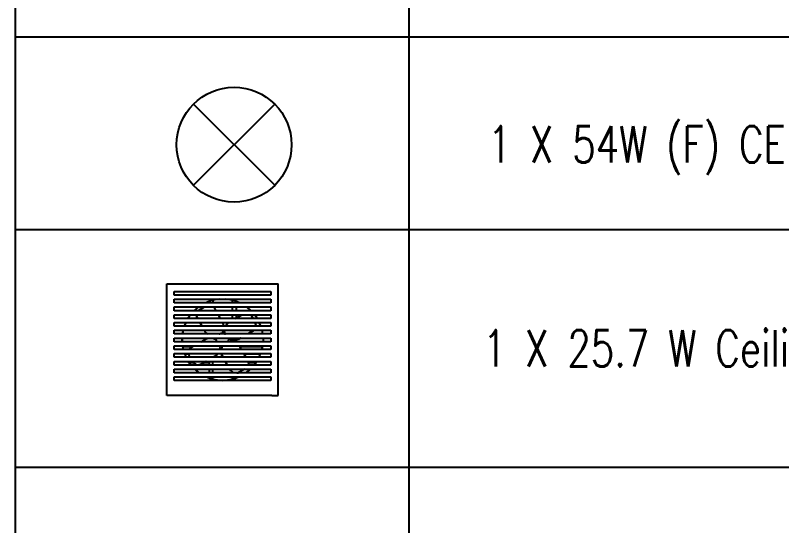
# Model space of a CAD drawing. Header units: inches. Extents: x 16928 to 514628, y -1471 to 241387.
# Drawn here: x 82739 to 86937, y 16912 to 19709 of the extents above; entities that cross this region are included whole.
import ezdxf

# ---------------------------------------------------------------- set-up
doc = ezdxf.new("R2010")
doc.units = ezdxf.units.IN
doc.header["$MEASUREMENT"] = 0
for name, color, linetype in [('Edges', 7, 'Continuous'), ('ELECT', 6, 'Continuous'), ('FF-TEXT', 7, 'Continuous')]:
    doc.layers.add(name, color=color, linetype=linetype)
doc.styles.add('ROMANS', font='ROMANS', dxfattribs={"width": 0.7})

# ---------------------------------------------------------------- blocks, each defined once
blk = doc.blocks.new('CEILING FAN C W HOOK')
at = {"layer": 'ELECT', "color": 6}
for p, q in [((-530.3, -530.3), (-85.3, -85.3)), ((-530.3, -85.3), (-85.3, -530.3))]:
    blk.add_line(p, q, dxfattribs=at)
blk.add_circle((-307.8, -307.8), 314.7, dxfattribs=at)
blk = doc.blocks.new('Exhaust Fan 8-Inch fr')
at = {"layer": 'Edges'}
for p, q in [((-5.906, 7.267), (5.906, 7.267)), ((-5.906, -4.544), (-5.906, 7.267)), ((5.906, -4.544), (5.906, 7.267)), ((-5.118, 6.081), (-5.118, 6.475)), ((-5.118, 6.475), (5.118, 6.475)), ((5.118, 6.081), (-5.118, 6.081)), ((5.118, 6.475), (5.118, 6.081)), ((-5.118, 5.258), (-5.118, 5.651)), ((-5.118, 5.651), (-0.309, 5.651)), ((-1.813, 5.258), (-5.118, 5.258)), ((-1.427, 5.418), (-1.813, 5.258)), ((-1.427, 5.258), (-1.813, 5.258)), ((-1.121, 5.545), (-1.427, 5.418)), ((-1.427, 5.418), (-1.427, 5.258)), ((-1.034, 5.258), (-1.427, 5.258)), ((-1.034, 5.556), (-1.121, 5.545)), ((-0.309, 5.651), (-1.034, 5.556)), ((-1.034, 5.556), (-1.034, 5.258)), ((1.034, 5.258), (-1.034, 5.258)), ((-0.309, 5.651), (0.309, 5.651)), ((1.034, 5.556), (0.309, 5.651)), ((0.309, 5.651), (5.118, 5.651)), ((1.034, 5.556), (1.034, 5.258)), ((1.121, 5.545), (1.034, 5.556)), ((1.427, 5.258), (1.034, 5.258)), ((1.427, 5.418), (1.121, 5.545)), ((1.427, 5.418), (1.427, 5.258)), ((1.813, 5.258), (1.427, 5.418)), ((1.813, 5.258), (1.427, 5.258)), ((5.118, 5.258), (1.813, 5.258)), ((5.118, 5.651), (5.118, 5.258)), ((-5.118, 4.434), (-5.118, 4.828)), ((-5.118, 4.828), (-2.535, 4.828)), ((-3.049, 4.434), (-5.118, 4.434)), ((-2.535, 4.828), (-3.049, 4.434)), ((-2.516, 4.434), (-3.049, 4.434)), ((-2.535, 4.828), (-1.91, 4.828)), ((-2.516, 4.434), (-2.464, 4.508)), ((-2.509, 4.434), (-2.516, 4.434)), ((-2.509, 4.434), (-2.452, 4.515)), ((-0.715, 4.434), (-2.509, 4.434)), ((-2.452, 4.515), (-2.464, 4.508)), ((-2.452, 4.515), (-1.91, 4.828)), ((-1.91, 4.828), (-0.993, 4.828)), ((-0.902, 4.758), (-0.993, 4.828)), ((-0.993, 4.828), (1.034, 4.828)), ((-0.902, 4.758), (-0.715, 4.434)), ((1.034, 4.434), (-0.715, 4.434)), ((1.034, 4.828), (1.034, 4.434)), ((1.034, 4.828), (1.427, 4.828)), ((1.427, 4.434), (1.034, 4.434)), ((1.427, 4.828), (1.427, 4.434)), ((1.427, 4.828), (2.535, 4.828)), ((3.049, 4.434), (1.427, 4.434)), ((3.049, 4.434), (2.535, 4.828)), ((2.535, 4.828), (5.118, 4.828)), ((5.118, 4.434), (3.049, 4.434)), ((5.118, 4.828), (5.118, 4.434)), ((-5.118, 3.611), (-5.118, 4.004)), ((-5.118, 4.004), (-3.384, 4.004)), ((-3.686, 3.611), (-5.118, 3.611)), ((-3.384, 4.004), (-3.686, 3.611)), ((-2.652, 3.611), (-3.686, 3.611)), ((-3.384, 4.004), (-2.749, 4.004)), ((-2.711, 3.714), (-2.749, 4.004)), ((-2.749, 4.004), (-2.736, 4.004)), ((-2.699, 3.72), (-2.736, 4.004)), ((-2.736, 4.004), (-0.467, 4.004)), ((-2.699, 3.72), (-2.711, 3.714)), ((-2.652, 3.611), (-2.711, 3.714)), ((-2.636, 3.611), (-2.699, 3.72)), ((-2.636, 3.611), (-2.652, 3.611)), ((-0.24, 3.611), (-2.636, 3.611)), ((-0.467, 4.004), (-0.24, 3.611)), ((-0.467, 4.004), (1.034, 4.004)), ((1.034, 3.611), (-0.24, 3.611)), ((1.034, 4.004), (1.034, 3.611)), ((1.034, 4.004), (1.427, 4.004)), ((1.37, 3.611), (1.034, 3.611)), ((1.37, 3.611), (1.427, 3.644)), ((3.24, 3.611), (1.37, 3.611)), ((1.427, 4.004), (1.427, 3.644)), ((1.427, 3.644), (2.052, 4.004)), ((1.427, 4.004), (2.052, 4.004)), ((2.052, 4.004), (2.917, 4.004)), ((2.917, 4.004), (3.078, 3.892)), ((2.917, 4.004), (3.384, 4.004)), ((3.078, 3.892), (3.24, 3.611)), ((3.686, 3.611), (3.24, 3.611)), ((3.686, 3.611), (3.384, 4.004)), ((3.384, 4.004), (5.118, 4.004)), ((5.118, 3.611), (3.686, 3.611)), ((5.118, 4.004), (5.118, 3.611)), ((-5.118, 2.787), (-5.118, 3.181)), ((-5.118, 3.181), (-3.894, 3.181)), ((-4.057, 2.787), (-5.118, 2.787)), ((-3.894, 3.181), (-4.057, 2.787)), ((-2.176, 2.787), (-4.057, 2.787)), ((-3.894, 3.181), (-2.403, 3.181)), ((-2.176, 2.787), (-2.403, 3.181)), ((-2.403, 3.181), (-2.388, 3.181)), ((-2.16, 2.787), (-2.388, 3.181)), ((-2.388, 3.181), (0.009, 3.181)), ((-2.16, 2.787), (-2.176, 2.787)), ((0.098, 2.787), (-2.16, 2.787)), ((0.009, 3.181), (0.04, 3.126)), ((0.009, 3.181), (0.639, 3.181)), ((0.04, 3.126), (0.098, 2.787)), ((0.313, 2.787), (0.098, 2.787)), ((0.639, 3.181), (0.313, 2.787)), ((3.537, 2.787), (0.313, 2.787)), ((0.639, 3.181), (3.488, 3.181)), ((3.488, 3.181), (3.505, 3.152)), ((3.488, 3.181), (3.894, 3.181)), ((3.537, 2.787), (3.505, 3.152)), ((3.505, 3.152), (3.512, 3.141)), ((3.543, 2.787), (3.512, 3.141)), ((3.543, 2.787), (3.537, 2.787)), ((4.057, 2.787), (3.543, 2.787)), ((4.057, 2.787), (3.894, 3.181)), ((3.894, 3.181), (5.118, 3.181)), ((5.118, 2.787), (4.057, 2.787)), ((5.118, 3.181), (5.118, 2.787)), ((-5.118, 1.964), (-5.118, 2.357)), ((-5.118, 2.357), (-4.2, 2.357)), ((-4.251, 1.964), (-5.118, 1.964)), ((-4.224, 2.174), (-4.251, 1.964)), ((-4.224, 1.964), (-4.251, 1.964)), ((-4.2, 2.357), (-4.224, 2.174)), ((-4.224, 1.964), (-4.224, 2.174)), ((-1.626, 1.964), (-4.224, 1.964)), ((-4.2, 2.357), (-1.928, 2.357)), ((-1.769, 2.082), (-1.928, 2.357)), ((-1.928, 2.357), (-1.912, 2.357)), ((-1.757, 2.089), (-1.912, 2.357)), ((-1.912, 2.357), (0.067, 2.357)), ((-1.757, 2.089), (-1.769, 2.082)), ((-1.769, 2.082), (-1.626, 1.964)), ((-1.757, 2.089), (-1.606, 1.964)), ((-1.606, 1.964), (-1.626, 1.964)), ((-0.349, 1.964), (-1.606, 1.964)), ((-0.349, 1.964), (-0.328, 1.979)), ((0.313, 1.964), (-0.349, 1.964)), ((-0.328, 1.979), (-0.169, 2.039)), ((-0.169, 2.039), (-0.052, 2.051)), ((-0.001, 2.105), (-0.052, 2.051)), ((-0.052, 2.051), (-0.001, 2.056)), ((0.067, 2.357), (-0.001, 2.105)), ((-0.001, 2.056), (0.167, 2.029)), ((0.067, 2.357), (0.195, 2.357)), ((0.167, 2.029), (0.249, 1.993)), ((0.195, 2.357), (0.177, 2.292)), ((0.177, 2.292), (0.249, 1.993)), ((0.195, 2.357), (3.334, 2.357)), ((0.249, 1.993), (0.313, 1.964)), ((2.667, 1.964), (0.313, 1.964)), ((3.321, 2.341), (2.667, 1.964)), ((2.695, 1.964), (2.667, 1.964)), ((3.328, 2.33), (2.695, 1.964)), ((4.201, 1.964), (2.695, 1.964)), ((3.321, 2.341), (3.334, 2.357)), ((3.321, 2.341), (3.328, 2.33)), ((3.328, 2.33), (3.35, 2.357)), ((3.334, 2.357), (3.35, 2.357)), ((3.35, 2.357), (4.2, 2.357)), ((4.201, 2.343), (4.2, 2.357)), ((4.2, 2.357), (5.118, 2.357)), ((4.201, 2.343), (4.201, 2.334)), ((4.251, 1.964), (4.201, 2.334)), ((4.201, 2.334), (4.201, 1.964)), ((4.251, 1.964), (4.201, 1.964)), ((5.118, 1.964), (4.251, 1.964)), ((5.118, 2.357), (5.118, 1.964)), ((-5.118, 1.14), (-5.118, 1.534)), ((-5.118, 1.534), (-4.308, 1.534)), ((-4.302, 1.14), (-5.118, 1.14)), ((-4.308, 1.534), (-4.331, 1.361)), ((-4.331, 1.361), (-4.302, 1.14)), ((-4.308, 1.534), (-4.291, 1.534)), ((-4.291, 1.14), (-4.302, 1.14)), ((-4.291, 1.534), (-4.291, 1.14)), ((-4.291, 1.534), (-4.224, 1.534)), ((-2.3, 1.14), (-4.291, 1.14)), ((-4.224, 1.534), (-4.224, 1.515)), ((-4.224, 1.534), (-1.427, 1.534)), ((-4.224, 1.515), (-1.431, 1.515)), ((-2.3, 1.14), (-1.742, 1.462)), ((-0.606, 1.14), (-2.3, 1.14)), ((-1.742, 1.462), (-1.431, 1.515)), ((-1.431, 1.515), (-1.427, 1.516)), ((-1.427, 1.534), (-1.427, 1.516)), ((-1.427, 1.516), (-1.32, 1.534)), ((-1.427, 1.534), (-1.32, 1.534)), ((-1.32, 1.534), (-1.142, 1.534)), ((-1.142, 1.534), (-1.099, 1.522)), ((-1.142, 1.534), (-1.097, 1.534)), ((-1.097, 1.534), (-1.099, 1.522)), ((-1.099, 1.522), (-0.72, 1.422)), ((-1.097, 1.534), (-0.651, 1.534)), ((-0.72, 1.422), (-0.662, 1.366)), ((-0.668, 1.427), (-0.651, 1.534)), ((-0.662, 1.366), (-0.668, 1.427)), ((-0.651, 1.258), (-0.662, 1.366)), ((-0.651, 1.534), (0.614, 1.534)), ((-0.606, 1.14), (-0.651, 1.258)), ((0.566, 1.14), (-0.606, 1.14)), ((0.602, 1.221), (0.566, 1.14)), ((0.621, 1.14), (0.566, 1.14)), ((0.629, 1.389), (0.602, 1.221)), ((0.614, 1.534), (0.619, 1.487)), ((0.614, 1.534), (1.923, 1.534)), ((0.668, 1.44), (0.619, 1.487)), ((0.619, 1.487), (0.62, 1.481)), ((0.675, 1.428), (0.62, 1.481)), ((0.62, 1.481), (0.629, 1.389)), ((0.839, 1.193), (0.621, 1.14)), ((1.033, 1.14), (0.621, 1.14)), ((1.159, 1.309), (0.668, 1.44)), ((0.668, 1.44), (0.675, 1.428)), ((1.019, 1.337), (0.675, 1.428)), ((0.994, 1.151), (0.839, 1.193)), ((0.994, 1.151), (1.019, 1.337)), ((1.033, 1.14), (0.994, 1.151)), ((1.166, 1.297), (1.019, 1.337)), ((1.201, 1.14), (1.033, 1.14)), ((1.69, 1.399), (1.159, 1.309)), ((1.159, 1.309), (1.166, 1.297)), ((1.223, 1.307), (1.166, 1.297)), ((1.223, 1.307), (1.201, 1.14)), ((1.427, 1.14), (1.201, 1.14)), ((1.427, 1.342), (1.223, 1.307)), ((1.697, 1.388), (1.427, 1.342)), ((1.427, 1.342), (1.427, 1.14)), ((4.291, 1.14), (1.427, 1.14)), ((1.923, 1.534), (1.69, 1.399)), ((1.69, 1.399), (1.697, 1.388)), ((1.917, 1.515), (1.697, 1.388)), ((1.95, 1.534), (1.917, 1.515)), ((1.917, 1.515), (4.201, 1.515)), ((1.923, 1.534), (1.95, 1.534)), ((1.95, 1.534), (4.201, 1.534)), ((4.201, 1.515), (4.201, 1.534)), ((4.201, 1.534), (4.291, 1.534)), ((4.291, 1.534), (4.291, 1.14)), ((4.291, 1.534), (4.308, 1.534)), ((4.302, 1.14), (4.291, 1.14)), ((4.302, 1.14), (4.331, 1.361)), ((5.118, 1.14), (4.302, 1.14)), ((4.331, 1.361), (4.308, 1.534)), ((4.308, 1.534), (5.118, 1.534)), ((5.118, 1.534), (5.118, 1.14)), ((-5.118, 0.317), (-5.118, 0.71)), ((-5.118, 0.71), (-4.245, 0.71)), ((-4.193, 0.317), (-5.118, 0.317)), ((-4.245, 0.71), (-4.224, 0.549)), ((-4.245, 0.71), (-3.044, 0.71)), ((-4.224, 0.646), (-3.156, 0.646)), ((-4.224, 0.549), (-4.224, 0.646)), ((-4.224, 0.549), (-4.193, 0.317)), ((-3.529, 0.317), (-4.193, 0.317)), ((-3.373, 0.52), (-3.529, 0.317)), ((-0.297, 0.317), (-3.529, 0.317)), ((-3.373, 0.52), (-3.156, 0.646)), ((-3.156, 0.646), (-3.044, 0.71)), ((-3.044, 0.71), (-0.263, 0.71)), ((-0.297, 0.317), (-0.229, 0.57)), ((-0.287, 0.317), (-0.297, 0.317)), ((-0.287, 0.317), (-0.273, 0.37)), ((-0.125, 0.317), (-0.287, 0.317)), ((-0.273, 0.37), (-0.222, 0.558)), ((-0.273, 0.37), (-0.117, 0.349)), ((-0.229, 0.57), (-0.263, 0.71)), ((-0.263, 0.71), (-0.259, 0.71)), ((-0.222, 0.558), (-0.259, 0.71)), ((-0.259, 0.71), (-0.009, 0.71)), ((-0.229, 0.57), (-0.222, 0.558)), ((-0.125, 0.317), (-0.117, 0.349)), ((-0.115, 0.317), (-0.125, 0.317)), ((-0.117, 0.349), (-0.025, 0.694)), ((-0.115, 0.317), (-0.013, 0.701)), ((1.975, 0.317), (-0.115, 0.317)), ((-0.025, 0.694), (-0.009, 0.71)), ((-0.013, 0.701), (-0.025, 0.694)), ((-0.013, 0.701), (-0.004, 0.71)), ((-0.009, 0.71), (-0.004, 0.71)), ((-0.004, 0.71), (1.747, 0.71)), ((1.747, 0.71), (1.785, 0.646)), ((1.747, 0.71), (4.245, 0.71)), ((1.785, 0.646), (4.201, 0.646)), ((1.785, 0.646), (1.975, 0.317)), ((4.193, 0.317), (1.975, 0.317)), ((4.193, 0.317), (4.201, 0.38)), ((5.118, 0.317), (4.193, 0.317)), ((4.201, 0.38), (4.245, 0.71)), ((4.201, 0.646), (4.201, 0.38)), ((4.245, 0.71), (5.118, 0.71)), ((5.118, 0.71), (5.118, 0.317)), ((-5.118, -0.507), (-5.118, -0.113)), ((-5.118, -0.113), (-4.037, -0.113)), ((-3.874, -0.507), (-5.118, -0.507)), ((-4.037, -0.113), (-4.025, -0.142)), ((-4.037, -0.113), (-3.572, -0.113)), ((-4.025, -0.142), (-3.57, -0.142)), ((-4.025, -0.142), (-3.874, -0.507)), ((-3.432, -0.507), (-3.874, -0.507)), ((-3.572, -0.113), (-3.57, -0.142)), ((-3.572, -0.113), (-0.521, -0.113)), ((-3.57, -0.142), (-3.557, -0.291)), ((-3.557, -0.291), (-3.432, -0.507)), ((-1.002, -0.507), (-3.432, -0.507)), ((-0.704, -0.335), (-1.002, -0.507)), ((-0.975, -0.507), (-1.002, -0.507)), ((-0.698, -0.347), (-0.975, -0.507)), ((0.038, -0.507), (-0.975, -0.507)), ((-0.704, -0.335), (-0.521, -0.113)), ((-0.704, -0.335), (-0.698, -0.347)), ((-0.698, -0.347), (-0.504, -0.113)), ((-0.521, -0.113), (-0.504, -0.113)), ((-0.504, -0.113), (-0.102, -0.113)), ((-0.065, -0.327), (-0.102, -0.113)), ((-0.102, -0.113), (-0.089, -0.113)), ((-0.053, -0.32), (-0.089, -0.113)), ((-0.089, -0.113), (2.223, -0.113)), ((-0.053, -0.32), (-0.065, -0.327)), ((0.038, -0.507), (-0.065, -0.327)), ((0.054, -0.507), (-0.053, -0.32)), ((0.054, -0.507), (0.038, -0.507)), ((2.45, -0.507), (0.054, -0.507)), ((2.223, -0.113), (2.239, -0.142)), ((2.223, -0.113), (4.037, -0.113)), ((2.239, -0.142), (4.025, -0.142)), ((2.239, -0.142), (2.45, -0.507)), ((3.874, -0.507), (2.45, -0.507)), ((3.874, -0.507), (4.025, -0.142)), ((5.118, -0.507), (3.874, -0.507)), ((4.025, -0.142), (4.037, -0.113)), ((4.037, -0.113), (5.118, -0.113)), ((5.118, -0.113), (5.118, -0.507)), ((-5.118, -1.33), (-5.118, -0.937)), ((-5.118, -0.937), (-3.649, -0.937)), ((-3.347, -1.33), (-5.118, -1.33)), ((-3.649, -0.937), (-3.566, -1.044)), ((-3.649, -0.937), (-3.184, -0.937)), ((-3.566, -1.044), (-3.12, -1.044)), ((-3.566, -1.044), (-3.347, -1.33)), ((-2.711, -1.33), (-3.347, -1.33)), ((-3.13, -1.03), (-3.184, -0.937)), ((-3.184, -0.937), (-1.746, -0.937)), ((-2.708, -1.326), (-3.13, -1.03)), ((-3.13, -1.03), (-3.123, -1.042)), ((-3.12, -1.044), (-3.123, -1.042)), ((-2.711, -1.33), (-3.12, -1.044)), ((-2.705, -1.33), (-2.711, -1.33)), ((-2.336, -1.277), (-2.708, -1.326)), ((-2.708, -1.326), (-2.705, -1.33)), ((-2.645, -1.33), (-2.705, -1.33)), ((-2.329, -1.289), (-2.645, -1.33)), ((-1.427, -1.33), (-2.645, -1.33)), ((-1.746, -0.937), (-2.336, -1.277)), ((-2.336, -1.277), (-2.329, -1.289)), ((-1.905, -1.044), (-2.329, -1.289)), ((-1.719, -0.937), (-1.905, -1.044)), ((-1.905, -1.044), (-1.427, -1.044)), ((-1.746, -0.937), (-1.719, -0.937)), ((-1.719, -0.937), (-1.427, -0.937)), ((-1.427, -0.937), (-1.427, -1.044)), ((-1.427, -0.937), (-1.034, -0.937)), ((-1.427, -1.044), (-1.427, -1.33)), ((-1.034, -1.33), (-1.427, -1.33)), ((-1.034, -1.33), (-1.034, -0.937)), ((-1.034, -0.937), (0.286, -0.937)), ((0.514, -1.33), (-1.034, -1.33)), ((0.514, -1.33), (0.286, -0.937)), ((0.286, -0.937), (0.302, -0.937)), ((0.53, -1.33), (0.302, -0.937)), ((0.302, -0.937), (2.688, -0.937)), ((0.53, -1.33), (0.514, -1.33)), ((2.704, -1.33), (0.53, -1.33)), ((2.688, -0.937), (2.703, -1.044)), ((2.688, -0.937), (3.649, -0.937)), ((2.703, -1.044), (3.566, -1.044)), ((2.703, -1.044), (2.734, -1.286)), ((2.734, -1.286), (2.704, -1.33)), ((3.347, -1.33), (2.704, -1.33)), ((3.347, -1.33), (3.566, -1.044)), ((5.118, -1.33), (3.347, -1.33)), ((3.566, -1.044), (3.649, -0.937)), ((3.649, -0.937), (5.118, -0.937)), ((5.118, -0.937), (5.118, -1.33)), ((-5.118, -2.154), (-5.118, -1.76)), ((-5.118, -1.76), (-2.985, -1.76)), ((-2.472, -2.154), (-5.118, -2.154)), ((-2.985, -1.76), (-2.472, -2.154)), ((-2.985, -1.76), (-1.427, -1.76)), ((-1.427, -2.154), (-2.472, -2.154)), ((-1.427, -1.76), (-1.427, -2.154)), ((-1.427, -1.76), (-1.034, -1.76)), ((-1.034, -2.154), (-1.427, -2.154)), ((-1.034, -2.154), (-1.034, -1.76)), ((-1.034, -1.76), (0.762, -1.76)), ((1.034, -2.154), (-1.034, -2.154)), ((0.877, -1.959), (0.762, -1.76)), ((0.762, -1.76), (0.778, -1.76)), ((0.888, -1.952), (0.778, -1.76)), ((0.778, -1.76), (2.35, -1.76)), ((0.888, -1.952), (0.877, -1.959)), ((0.877, -1.959), (1.034, -2.079)), ((0.888, -1.952), (1.152, -2.154)), ((1.034, -2.079), (1.034, -2.154)), ((1.034, -2.079), (1.131, -2.154)), ((1.131, -2.154), (1.034, -2.154)), ((1.152, -2.154), (1.131, -2.154)), ((1.489, -2.154), (1.152, -2.154)), ((1.489, -2.154), (1.699, -2.135)), ((1.556, -2.154), (1.489, -2.154)), ((1.556, -2.154), (1.688, -2.142)), ((2.472, -2.154), (1.556, -2.154)), ((1.699, -2.135), (1.688, -2.142)), ((2.35, -1.76), (1.699, -2.135)), ((2.35, -1.76), (2.985, -1.76)), ((2.472, -2.154), (2.985, -1.76)), ((5.118, -2.154), (2.472, -2.154)), ((2.985, -1.76), (5.118, -1.76)), ((5.118, -1.76), (5.118, -2.154)), ((-5.118, -2.977), (-5.118, -2.583)), ((-5.118, -2.583), (-1.696, -2.583)), ((5.118, -2.977), (-5.118, -2.977)), ((-1.696, -2.583), (-1.427, -2.695)), ((-1.696, -2.583), (-1.427, -2.583)), ((-1.427, -2.583), (-1.427, -2.695)), ((-1.427, -2.583), (-1.034, -2.583)), ((-1.427, -2.695), (-1.121, -2.822)), ((-1.121, -2.822), (-1.034, -2.833)), ((-1.034, -2.833), (-1.034, -2.583)), ((-1.034, -2.583), (1.034, -2.583)), ((-1.034, -2.833), (0, -2.969)), ((0, -2.969), (1.034, -2.833)), ((1.034, -2.583), (1.034, -2.833)), ((1.034, -2.583), (1.427, -2.583)), ((1.034, -2.833), (1.121, -2.822)), ((1.121, -2.822), (1.427, -2.695)), ((1.427, -2.583), (1.427, -2.695)), ((1.427, -2.695), (1.696, -2.583)), ((1.427, -2.583), (1.696, -2.583)), ((1.696, -2.583), (5.118, -2.583)), ((5.118, -2.583), (5.118, -2.977)), ((5.21, -4.544), (-5.906, -4.544)), ((5.21, -4.544), (5.724, -4.544)), ((5.724, -4.544), (5.906, -4.544))]:
    blk.add_line(p, q, dxfattribs=at)
blk = doc.blocks.new('Exhaust Fan 15TGQZ')
at = {"xscale": 51.69785126039847, "yscale": 51.69785126039847, "zscale": 51.69785126039847}
blk.add_blockref('Exhaust Fan 8-Inch fr', (-310.2, -400.5), dxfattribs=at)

msp = doc.modelspace()

# ---------------------------------------------------------------- linework, layer by layer
for p, q in [((82739.5, 19591.6), (82739.5, 18535.4)), ((84894.7, 19591.6), (84894.7, 18535.4)), ((82739.5, 18535.4), (95567.3, 18535.4)), ((82739.5, 18535.4), (82739.5, 17233.5)), ((84894.7, 18535.4), (84894.7, 17233.5)), ((82739.5, 17233.5), (95549.1, 17233.5)), ((82739.5, 17233.5), (82739.5, 16034.6)), ((84894.7, 17233.5), (84894.7, 16034.6))]:
    msp.add_line(p, q)
at = {"layer": 'ELECT', "color": 7}
for p, q in [((82739.5, 25763.2), (82739.5, 19591.6)), ((82739.5, 19591.6), (95567.3, 19591.6))]:
    msp.add_line(p, q, dxfattribs=at)
at = {"layer": 'FF-TEXT'}
msp.add_line((84894.7, 25763.2), (84894.7, 19591.6), dxfattribs=at)

# ---------------------------------------------------------------- block references
for name, p in [('CEILING FAN C W HOOK', (84245.5, 19307.3)), ('Exhaust Fan 15TGQZ', (84184.8, 18261.4))]:
    msp.add_blockref(name, p)

# ---------------------------------------------------------------- texts
at = {"layer": 'ELECT', "color": 7, "style": 'ROMANS', "width": 0.75}
for s, p in [('1 X 54W (F) CEILING FANS REGULATOR CEILING FANS', (85327.2, 18902.1)), ('1 X 25.7 W Ceiling Mounted Ventilating Fans', (85300, 17783.5))]:
    msp.add_text(s, height=200, dxfattribs=at).set_placement(p)

doc.saveas('drawing.dxf')
